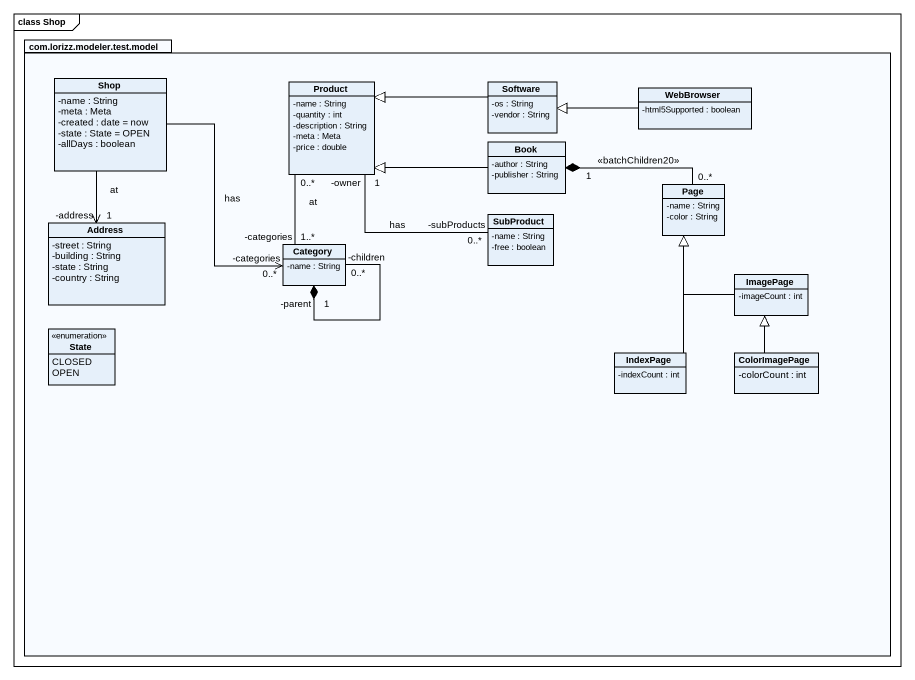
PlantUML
@startuml
mainframe class Shop
hide circle
hide empty members
skinparam classAttributeIconSize 0
package "com.lorizz.modeler.test.model" as com_lorizz_modeler_test {
  class Shop {
    -name : String
    -meta : Meta
    -created : date = now
    -state : State = OPEN
    -allDays : boolean
  }
  class Product {
    -name : String
    -quantity : int
    -description : String
    -meta : Meta
    -price : double
  }
  class Software {
    -os : String
    -vendor : String
  }
  class WebBrowser {
    -html5Supported : boolean
  }
  class Book {
    -author : String
    -publisher : String
  }
  class SubProduct {
    -name : String
    -free : boolean
  }
  class "Page" as Page_ {
    -name : String
    -color : String
  }
  class Address {
    -street : String
    -building : String
    -state : String
    -country : String
  }
  class Category {
    -name : String
  }
  class ImagePage {
    -imageCount : int
  }
  enum "State" as State_ {
    CLOSED
    OPEN
  }
  class IndexPage {
    -indexCount : int
  }
  class ColorImagePage {
    -colorCount : int
  }
}
Shop --> "1\n-address" Address : at
Shop --> "-categories\n0..*" Category : has
Product "-owner\n1" -right- "-subProducts\n0..*" SubProduct : has
Product "0..*" -- "1..*\n-categories" Category : at
Software -left-|> Product
WebBrowser -left-|> Software
Book -left-|> Product
Book "1" *-right- "0..*" Page_ : <<batchChildren20>>
Category "-parent\n1" *-- "-children\n0..*" Category
ImagePage -up-|> Page_
IndexPage -up-|> Page_
ColorImagePage -up-|> ImagePage
@enduml
